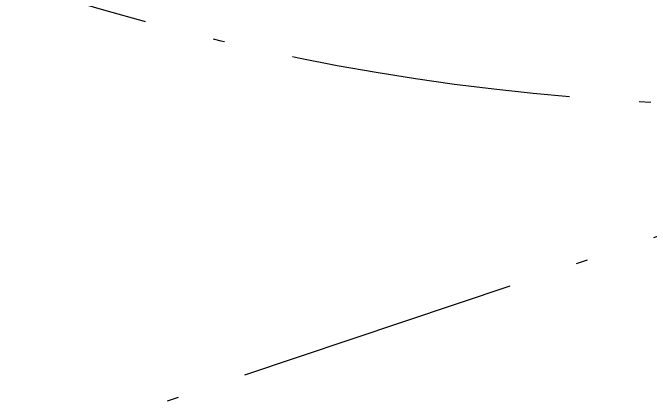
# Model space of a CAD drawing. Header units: metres. Extents: x 568006 to 1139366, y 2064802 to 4131555.
# Drawn here: x 569647.64 to 569668.14, y 2065899.63 to 2065912.27 of the extents above; entities that cross this region are included whole.
import ezdxf
from ezdxf.enums import TextEntityAlignment as Align
from ezdxf.xclip import XClip

# ---------------------------------------------------------------- set-up
doc = ezdxf.new("R2010")
doc.units = ezdxf.units.M
doc.header["$XCLIPFRAME"] = 0
doc.linetypes.add('ACAD_ISO10W100', pattern=[18.5, 12, -3, 0.5, -3])
doc.linetypes.add('CENTER', pattern=[2, 1.25, -0.25, 0.25, -0.25])
doc.layers.get('DEFPOINTS').update_dxf_attribs({"color": 152, "linetype": 'CONTINUOUS'})
for name, color, linetype, lineweight in [('A-KY HIEU', 34, 'CONTINUOUS', 20), ('E- RANH GIOI', 1, 'CENTER', 13), ('hung-demlonha', 7, 'CONTINUOUS', 15)]:
    doc.layers.add(name, color=color, linetype=linetype, lineweight=lineweight)
doc.layers.add('ghi_chu', color=7, linetype='CONTINUOUS')
doc.layers.add('TimDg', color=222, linetype='CONTINUOUS')
doc.styles.add('QH1', font='arialbd.ttf', dxfattribs={"width": 0.8})

# ---------------------------------------------------------------- blocks, each defined once
blk = doc.blocks.new('A$C33BC4D2A')
at = {"layer": 'A-KY HIEU', "color": 0, "const_width": 1.022}
blk.add_lwpolyline([(14.3451, -292.0966), (14.3451, -4.9034), (414.9848, -4.9034), (414.9848, -292.0966)], close=True, dxfattribs=at)
at = {"layer": 'DEFPOINTS', "color": 125}
blk.add_lwpolyline([(0, -297), (420, -297), (420, 0), (0, 0)], close=True, dxfattribs=at)
blk = doc.blocks.new('tmbc_khub')
at = {"layer": 'TimDg', "linetype": 'ACAD_ISO10W100', "ltscale": 0.75}
blk.add_lwpolyline([(-558.827, 150.469), (-503.593, 181.991, -0.007183), (-499.707, 184.135), (-428.05, 222.344), (-404.689, 230.507, -0.181821), (-295.95, 227.948), (-278.816, 221.041, 0.134331), (-238.712, 216.36)], format="xyb", dxfattribs=at)
blk.add_lwpolyline([(-287.982, 225.466), (-280.242, 202.403), (-238.706, 216.342)], dxfattribs=at)
at = {"layer": 'hung-demlonha', "color": 7, "ltscale": 5, "style": 'QH1', "width": 0.65}
for tag, p in [('BT04', (-109.598, 191.643)), ('BT06', (-305.798, 171.199)), ('BT05', (-282.572, 137.244))]:
    blk.add_attdef(tag, text='', height=3.96, rotation=0, dxfattribs=at).set_placement(p, align=Align.CENTER)

msp = doc.modelspace()

# ---------------------------------------------------------------- block references
at = {"layer": 'E- RANH GIOI', "extrusion": (-2.4685e-06, 4.62064e-06, 1), "xscale": 2.114336868039268, "yscale": 2.114336868039268, "zscale": 2.114336868039268}
msp.add_blockref('A$C33BC4D2A', (569313.502, 2066206.266, 8.139), dxfattribs=at)

# ---------------------------------------------------------------- next in the draw order: block references
at = {"layer": 'ghi_chu'}
ref = msp.add_blockref('tmbc_khub', (569922.191, 2065693.817), dxfattribs=at)
XClip(ref).set_block_clipping_path([(-391.9901366149, 0), (0, 477.830198009)])

doc.saveas('drawing.dxf')
